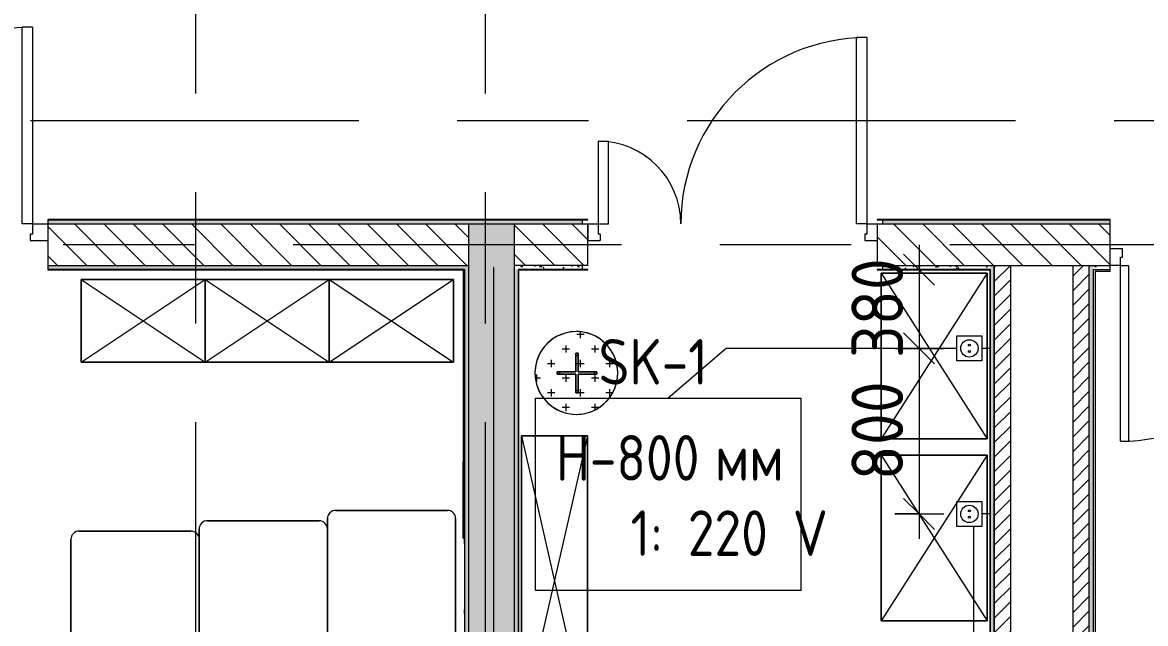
# Model space of a CAD drawing. Header units: millimetres. Extents: x 1322 to 199238, y -8553 to 29000.
# Drawn here: x 29441 to 34870, y 8669 to 11573 of the extents above; entities that cross this region are included whole.
import ezdxf

# ---------------------------------------------------------------- set-up
doc = ezdxf.new("R2010")
doc.units = ezdxf.units.MM
doc.linetypes.add('Осевая', pattern=[3175, 635, -476.25, 1587.5, -476.25])
for name, color, linetype, lineweight in [('A-ANNO-DIMS', 7, 'Continuous', 9), ('A-ANNO-DIMS-100', 7, 'Continuous', 9), ('A-DETL-GENF', 7, 'Continuous', 9), ('A-DOOR', 7, 'Continuous', 9), ('A-DOOR-1', 7, 'Continuous', 13), ('A-DOOR-FRAM', 7, 'Continuous', 13), ('A-GENM', 7, 'Continuous', 9), ('A-WALL', 7, 'Continuous', 9), ('E-ELEC-FIXT-IDEN', 7, 'Continuous', 9), ('I-FURN', 7, 'Continuous', 9), ('I-WALL', 7, 'Continuous', 9), ('Оси-2', 7, 'Осевая', 9), ('Электрические приборы', 7, 'Continuous', 9)]:
    doc.layers.add(name, color=color, linetype=linetype, lineweight=lineweight)
for name, color, linetype, lineweight, true_color in [('A-WALL-1', 7, 'Continuous', 9, 0x3c3c3c), ('A-WALL-FNSH-1', 7, 'Continuous', 9, 0x3c3c3c), ('I-FURN-1', 7, 'Continuous', 9, 0xf0f0f0), ('Оси розеток', 7, 'Continuous', 9, 0xff1e23)]:
    doc.layers.add(name, color=color, linetype=linetype, lineweight=lineweight, true_color=true_color)
doc.styles.add('GOST Common_3', font='GOST_Common.ttf', dxfattribs={"width": 0.9, "height": 220})
doc.styles.add('ISOCPEUR', font='isocpeur.ttf', dxfattribs={"width": 0.9, "height": 250})
doc.dimstyles.new('ISO-2_5_0_9К_БОЛЬШОЙ_1', dxfattribs={"dimscale": 304.8, "dimtxt": 248.995294, "dimasz": 0.492126, "dimexe": 0.393701, "dimexo": 0.984252, "dimgap": 0, "dimtad": 1, "dimdec": 0, "dimrnd": 10, "dimzin": 0, "dimdsep": 46, "dimtxsty": 'ISOCPEUR', "dimblk1": 'OBLIQUE', "dimblk2": 'OBLIQUE', "dimsah": 1, "dimcen": 0.09, "dimdle": 0.393701, "dimazin": 0, "dimtfac": 1, "dimtdec": 4, "dimtix": 1, "dimtmove": 0, "dimatfit": 3, "dimfxl": 1, "dimtvp": 1, "dimtolj": 1, "dimtzin": 0, "dimarcsym": 2})
pattern_1 = [(45, (-75531.326, 0), (-35.35534, 35.35534), [])]
pattern_2 = [(135, (-75531.33, 0), (-70.71068, -70.71068), [])]
pattern_3 = [(0, (-75531.326, 0), (121.92, 30.48), [10.058, -81.382, 10.058, -81.382, -487.68]), (0, (-75531.326, 0), (121.92, 30.48), [-182.88, 10.058, -172.822, 10.058, -81.382, -213.36]), (0, (-75531.326, 0), (121.92, 30.48), [-457.2, 10.058, -50.902, 10.058, -142.342]), (120, (-75485.606, 15.24), (-87.356454, 90.345817), [10.058, -81.382, 10.058, -81.382, -487.68]), (120, (-75485.606, 15.24), (-87.356454, 90.345817), [-182.88, 10.058, -172.822, 10.058, -81.382, -213.36]), (120, (-75485.606, 15.24), (-87.356454, 90.345817), [-457.2, 10.058, -50.902, 10.058, -142.342]), (240, (-75470.366, 76.2), (-34.563546, -120.825817), [10.058, -81.382, 10.058, -81.382, -487.68]), (240, (-75470.366, 76.2), (-34.563546, -120.825817), [-182.88, 10.058, -172.822, 10.058, -81.382, -213.36]), (240, (-75470.366, 76.2), (-34.563546, -120.825817), [-457.2, 10.058, -50.902, 10.058, -142.342])]

# ---------------------------------------------------------------- blocks, each defined once
blk = doc.blocks.new('110_Дверь_СКБ_1Ст_Внутренняя1 - Д-8 950x2100h_охрана-31784688-План размещения напольных электротехнических лючков и розеток 1 этажа в осях 23_1-33')
at = {"layer": 'A-DOOR'}
blk.add_arc((437.5, 100), 850, 90, 180, dxfattribs=at)
at = {"layer": 'A-DOOR-1'}
for p, q in [((437.5, 950), (397.5, 950)), ((397.5, 100), (397.5, 950)), ((437.5, 950), (437.5, 100)), ((437.5, 100), (397.5, 100))]:
    blk.add_line(p, q, dxfattribs=at)
at = {"layer": 'A-DOOR-FRAM'}
for p, q in [((-462.5, 100), (-462.5, 20)), ((-462.5, 100), (-412.5, 100)), ((-412.5, 100), (-412.5, 60)), ((-402.5, 60), (-412.5, 60)), ((-402.5, 60), (-402.5, 20)), ((427.5, 60), (427.5, 20)), ((437.5, 60), (427.5, 60)), ((437.5, 100), (437.5, 60)), ((437.5, 100), (487.5, 100)), ((487.5, 100), (487.5, 20)), ((-462.5, 20), (-402.5, 20)), ((427.5, 20), (487.5, 20))]:
    blk.add_line(p, q, dxfattribs=at)
blk = doc.blocks.new('110_Дверь_СКБ_2Ст - Д-2а_л_ Из коридора на лестницу-32216062-План размещения напольных электротехнических лючков и розеток 1 этажа в осях 23_1-33')
at = {"layer": 'A-DOOR'}
for centre, radius, start, end in [((662.5, 100), 900, 90, 180), ((-637.5, 100), 400, 360, 90)]:
    blk.add_arc(centre, radius, start, end, dxfattribs=at)
at = {"layer": 'A-DOOR-1'}
for p, q in [((662.5, 1000), (612.5, 1000)), ((612.5, 100), (612.5, 1000)), ((662.5, 1000), (662.5, 100)), ((-637.5, 500), (-587.5, 500)), ((-637.5, 500), (-637.5, 100)), ((-587.5, 100), (-587.5, 500)), ((-637.5, 100), (-587.5, 100)), ((662.5, 100), (612.5, 100))]:
    blk.add_line(p, q, dxfattribs=at)
at = {"layer": 'A-DOOR-FRAM'}
for p, q in [((-687.5, 100), (-687.5, 20)), ((-687.5, 100), (-637.5, 100)), ((-637.5, 100), (-637.5, 50)), ((662.5, 100), (662.5, 50)), ((662.5, 100), (712.5, 100)), ((712.5, 100), (712.5, 20)), ((-687.5, 20), (-627.5, 20)), ((-627.5, 50), (-637.5, 50)), ((-627.5, 50), (-627.5, 20)), ((652.5, 50), (652.5, 20)), ((662.5, 50), (652.5, 50)), ((652.5, 20), (712.5, 20))]:
    blk.add_line(p, q, dxfattribs=at)
blk = doc.blocks.new('110_Дверь_СКБ_2Ст - Д-6_л__ ДОО_Дв_1450x2100h_Дверь из раздевальной в коридор-25835678-План размещения напольных электротехнических лючков и розеток 1 этажа в осях 23_1-33')
at = {"layer": 'A-DOOR'}
for centre, radius, start, end in [((662.5, 100), 950, 90, 180), ((-637.5, 100), 350, 360, 90)]:
    blk.add_arc(centre, radius, start, end, dxfattribs=at)
at = {"layer": 'A-DOOR-1'}
for p, q in [((662.5, 1050), (612.5, 1050)), ((612.5, 100), (612.5, 1050)), ((662.5, 1050), (662.5, 100)), ((-637.5, 450), (-587.5, 450)), ((-637.5, 450), (-637.5, 100)), ((-587.5, 100), (-587.5, 450)), ((-637.5, 100), (-587.5, 100)), ((662.5, 100), (612.5, 100))]:
    blk.add_line(p, q, dxfattribs=at)
at = {"layer": 'A-DOOR-FRAM'}
for p, q in [((-712.5, 100), (-712.5, 20)), ((-712.5, 100), (-637.5, 100)), ((-637.5, 100), (-637.5, 50)), ((662.5, 100), (662.5, 50)), ((662.5, 100), (737.5, 100)), ((737.5, 100), (737.5, 20)), ((-712.5, 20), (-627.5, 20)), ((-627.5, 50), (-637.5, 50)), ((-627.5, 50), (-627.5, 20)), ((652.5, 50), (652.5, 20)), ((662.5, 50), (652.5, 50)), ((652.5, 20), (737.5, 20))]:
    blk.add_line(p, q, dxfattribs=at)
blk = doc.blocks.new('Блок Розеток и Выключателей - Блок Розеток и Выключателей_SK1-V24-План размещения напольных электротехнических лючков и розеток 1 этажа в осях 23_1-33')
at = {"layer": 'A-DETL-GENF'}
for p, q in [((-60, -40), (60, -40)), ((-60, -160), (-60, -40)), ((60, -40), (60, -160)), ((60, -160), (-60, -160))]:
    blk.add_line(p, q, dxfattribs=at)
for centre, radius in [((0, -100), 42), ((-15.6, -100), 4.8), ((15.6, -100), 4.8)]:
    blk.add_circle(centre, radius, dxfattribs=at)
at = {"layer": 'Оси розеток'}
for p, q in [((0, 0), (0, -14.5)), ((0, -14.5), (0, -40))]:
    blk.add_line(p, q, dxfattribs=at)
blk = doc.blocks.new('Bed - Small Sizes - 1_118-V42-План размещения напольных электротехнических лючков и розеток 1 этажа в осях 23_1-33')
at = {"layer": 'I-FURN-1'}
for p, q in [((247.3, 0), (-292.7, 0)), ((-292.7, 0), (247.3, 0)), ((247.3, 0), (-292.7, 0)), ((-292.7, 0), (247.3, 0)), ((-332.7, -40), (-332.7, -460)), ((-332.7, -460), (-332.7, -40)), ((-332.7, -40), (-332.7, -460)), ((-332.7, -460), (-332.7, -40)), ((-277.5, -26.2), (-242.7, -60)), ((232.5, -26.2), (-277.5, -26.2)), ((-277.5, -26.2), (-277.5, -446.2)), ((232.5, -26.2), (-277.5, -26.2)), ((-277.5, -26.2), (-277.5, -446.2)), ((232.5, -26.2), (197.3, -60)), ((232.5, -446.2), (232.5, -26.2)), ((232.5, -446.2), (232.5, -26.2)), ((287.3, -460), (287.3, -40)), ((287.3, -40), (287.3, -90)), ((287.3, -90), (287.3, -40)), ((287.3, -40), (287.3, -90)), ((287.3, -90), (287.3, -460)), ((287.3, -510), (287.3, -90)), ((287.3, -90), (287.3, -510)), ((-277.5, -446.2), (-242.7, -420)), ((232.5, -446.2), (197.3, -420)), ((-332.7, -460), (-212.7, -460)), ((-212.7, -460), (-332.7, -460)), ((-332.7, -460), (-332.7, -1510)), ((-332.7, -1510), (-332.7, -460)), ((-332.7, -460), (-212.7, -460)), ((-277.5, -446.2), (232.5, -446.2)), ((-277.5, -446.2), (232.5, -446.2)), ((-212.7, -460), (287.3, -460)), ((287.3, -460), (-212.7, -460)), ((287.3, -460), (-212.7, -460)), ((-212.7, -460), (287.3, -657.7)), ((287.3, -657.7), (-212.7, -460)), ((-212.7, -460), (287.3, -460)), ((-212.7, -460), (287.3, -657.7)), ((-212.7, -460), (287.3, -460)), ((287.3, -657.7), (287.3, -460)), ((287.3, -460), (287.3, -510)), ((287.3, -510), (287.3, -657.7)), ((287.3, -657.7), (287.3, -510)), ((287.3, -510), (287.3, -657.7)), ((287.3, -1510), (287.3, -657.7)), ((287.3, -657.7), (287.3, -1460)), ((287.3, -1460), (287.3, -1510)), ((-292.7, -1550), (247.3, -1550)), ((247.3, -1550), (-292.7, -1550))]:
    blk.add_line(p, q, dxfattribs=at)
for centre, start, end in [((-292.7, -40), 90, 180), ((-292.7, -40), 90, 180), ((247.3, -40), 360, 90), ((247.3, -40), 0, 90), ((-292.7, -40), 90, 180), ((-292.7, -40), 120, 180), ((-292.7, -40), 90, 120), ((247.3, -40), 0, 90), ((247.3, -40), 75, 90), ((247.3, -40), 0, 75), ((-292.7, -1510), 180, 270), ((-292.7, -1510), 180, 270), ((247.3, -1510), 270, 360), ((247.3, -1510), 270, 0)]:
    blk.add_arc(centre, 40, start, end, dxfattribs=at)
blk = doc.blocks.new('Bed - Small Sizes - Single 5-V43-План размещения напольных электротехнических лючков и розеток 1 этажа в осях 23_1-33')
at = {"layer": 'I-FURN-1'}
for p, q in [((247.3, 0), (-292.7, 0)), ((-292.7, 0), (247.3, 0)), ((247.3, 0), (-292.7, 0)), ((-292.7, 0), (247.3, 0)), ((-332.7, -40), (-332.7, -410)), ((-332.7, -460), (-332.7, -40)), ((-332.7, -40), (-332.7, -460)), ((-332.7, -460), (-332.7, -40)), ((-277.5, -26.2), (-242.7, -60)), ((232.5, -26.2), (-277.5, -26.2)), ((-277.5, -26.2), (-277.5, -446.2)), ((232.5, -26.2), (-277.5, -26.2)), ((-277.5, -26.2), (-277.5, -446.2)), ((232.5, -26.2), (197.3, -60)), ((232.5, -446.2), (232.5, -26.2)), ((232.5, -446.2), (232.5, -26.2)), ((287.3, -460), (287.3, -40)), ((287.3, -40), (287.3, -90)), ((287.3, -90), (287.3, -40)), ((287.3, -40), (287.3, -90)), ((287.3, -90), (287.3, -460)), ((287.3, -510), (287.3, -90)), ((287.3, -90), (287.3, -510)), ((-332.7, -410), (-332.7, -460)), ((-277.5, -446.2), (-242.7, -420)), ((232.5, -446.2), (197.3, -420)), ((-332.7, -460), (-212.7, -460)), ((-212.7, -460), (-332.7, -460)), ((-332.7, -460), (-332.7, -607.7)), ((-332.7, -607.7), (-332.7, -460)), ((-332.7, -460), (-212.7, -460)), ((-277.5, -446.2), (232.5, -446.2)), ((-277.5, -446.2), (232.5, -446.2)), ((-212.7, -460), (287.3, -460)), ((287.3, -460), (-212.7, -460)), ((287.3, -460), (-212.7, -460)), ((-212.7, -460), (287.3, -657.7)), ((287.3, -657.7), (-212.7, -460)), ((-212.7, -460), (287.3, -460)), ((-212.7, -460), (287.3, -657.7)), ((-212.7, -460), (287.3, -460)), ((287.3, -657.7), (287.3, -460)), ((287.3, -460), (287.3, -510)), ((287.3, -510), (287.3, -657.7)), ((287.3, -657.7), (287.3, -510)), ((287.3, -510), (287.3, -657.7)), ((-332.7, -607.7), (-332.7, -1410)), ((-332.7, -1410), (-332.7, -607.7)), ((287.3, -1410), (287.3, -657.7)), ((287.3, -657.7), (287.3, -1360)), ((287.3, -1360), (287.3, -1410)), ((-292.7, -1450), (247.3, -1450)), ((247.3, -1450), (-292.7, -1450))]:
    blk.add_line(p, q, dxfattribs=at)
for centre, start, end in [((-292.7, -40), 90, 180), ((-292.7, -40), 90, 180), ((247.3, -40), 360, 90), ((247.3, -40), 0, 90), ((-292.7, -40), 90, 180), ((-292.7, -40), 90, 180), ((247.3, -40), 0, 90), ((247.3, -40), 15, 90), ((247.3, -40), 0, 15), ((-292.7, -1410), 180, 270), ((-292.7, -1410), 180, 270), ((247.3, -1410), 270, 0), ((247.3, -1410), 270, 0)]:
    blk.add_arc(centre, 40, start, end, dxfattribs=at)
blk = doc.blocks.new('Bed - Small Sizes - Single 6-V44-План размещения напольных электротехнических лючков и розеток 1 этажа в осях 23_1-33')
at = {"layer": 'I-FURN-1'}
for p, q in [((247.3, 0), (-292.7, 0)), ((-292.7, 0), (247.3, 0)), ((247.3, 0), (-292.7, 0)), ((-292.7, 0), (247.3, 0)), ((-332.7, -40), (-332.7, -410)), ((-332.7, -460), (-332.7, -40)), ((-332.7, -40), (-332.7, -460)), ((-332.7, -460), (-332.7, -40)), ((-277.5, -26.2), (-242.7, -60)), ((232.5, -26.2), (-277.5, -26.2)), ((-277.5, -26.2), (-277.5, -446.2)), ((232.5, -26.2), (-277.5, -26.2)), ((-277.5, -26.2), (-277.5, -446.2)), ((232.5, -26.2), (197.3, -60)), ((232.5, -446.2), (232.5, -26.2)), ((232.5, -446.2), (232.5, -26.2)), ((287.3, -460), (287.3, -40)), ((287.3, -40), (287.3, -460)), ((287.3, -657.7), (287.3, -40)), ((287.3, -40), (287.3, -657.7)), ((-332.7, -410), (-332.7, -460)), ((-277.5, -446.2), (-242.7, -420)), ((232.5, -446.2), (197.3, -420)), ((-332.7, -460), (-212.7, -460)), ((-212.7, -460), (-332.7, -460)), ((-332.7, -460), (-332.7, -607.7)), ((-332.7, -607.7), (-332.7, -460)), ((-332.7, -460), (-212.7, -460)), ((-277.5, -446.2), (232.5, -446.2)), ((-277.5, -446.2), (232.5, -446.2)), ((-212.7, -460), (287.3, -460)), ((287.3, -460), (-212.7, -460)), ((287.3, -460), (-212.7, -460)), ((-212.7, -460), (287.3, -657.7)), ((287.3, -657.7), (-212.7, -460)), ((-212.7, -460), (287.3, -460)), ((-212.7, -460), (287.3, -657.7)), ((-212.7, -460), (287.3, -460)), ((287.3, -657.7), (287.3, -460)), ((287.3, -460), (287.3, -657.7)), ((-332.7, -607.7), (-332.7, -1310)), ((-332.7, -1310), (-332.7, -607.7)), ((287.3, -1310), (287.3, -657.7)), ((287.3, -657.7), (287.3, -1310)), ((-292.7, -1350), (247.3, -1350)), ((247.3, -1350), (-292.7, -1350))]:
    blk.add_line(p, q, dxfattribs=at)
for centre, start, end in [((-292.7, -40), 90, 180), ((-292.7, -40), 90, 180), ((247.3, -40), 360, 90), ((247.3, -40), 0, 90), ((-292.7, -40), 90, 180), ((-292.7, -40), 120, 180), ((-292.7, -40), 90, 120), ((247.3, -40), 0, 90), ((247.3, -40), 75, 90), ((247.3, -40), 15, 75), ((247.3, -40), 0, 15), ((-292.7, -1310), 180, 270), ((-292.7, -1310), 180, 270), ((247.3, -1310), 270, 0), ((247.3, -1310), 270, 0)]:
    blk.add_arc(centre, 40, start, end, dxfattribs=at)
blk = doc.blocks.new('Шкаф параметрический - 1_257-25586514-План размещения напольных электротехнических лючков и розеток 1 этажа в осях 23_1-33')
at = {"layer": 'I-FURN-1'}
for p, q in [((0, 0), (600, 400)), ((0, 400), (600, 0)), ((600, 400), (0, 400)), ((0, 400), (0, 0)), ((0, 0), (0, 400)), ((0, 400), (600, 400)), ((600, 0), (600, 400)), ((600, 400), (600, 0)), ((0, 0), (600, 0)), ((600, 0), (0, 0))]:
    blk.add_line(p, q, dxfattribs=at)
blk = doc.blocks.new('Шкаф параметрический - 1_28А-25589861-План размещения напольных электротехнических лючков и розеток 1 этажа в осях 23_1-33')
at = {"layer": 'I-FURN-1'}
for p, q in [((0, 0), (1400, 320)), ((0, 320), (1400, 0)), ((1400, 320), (0, 320)), ((0, 320), (0, 0)), ((0, 0), (0, 320)), ((0, 320), (1400, 320)), ((1400, 0), (1400, 320)), ((1400, 320), (1400, 0)), ((0, 0), (1400, 0)), ((1400, 0), (0, 0))]:
    blk.add_line(p, q, dxfattribs=at)
blk = doc.blocks.new('Шкаф параметрический - 1_162-25590071-План размещения напольных электротехнических лючков и розеток 1 этажа в осях 23_1-33')
at = {"layer": 'I-FURN-1'}
for p, q in [((0, 0), (800, -512)), ((0, -512), (800, 0)), ((800, 0), (0, 0)), ((0, 0), (0, -512)), ((0, -512), (0, 0)), ((0, 0), (800, 0)), ((800, -512), (800, 0)), ((800, 0), (800, -512)), ((0, -512), (800, -512)), ((800, -512), (0, -512))]:
    blk.add_line(p, q, dxfattribs=at)
blk = doc.blocks.new('вешалка - 1_15-25608323-План размещения напольных электротехнических лючков и розеток 1 этажа в осях 23_1-33')
at = {"layer": 'I-FURN'}
h = blk.add_hatch(dxfattribs=at)
h.set_pattern_fill('FP_33', color=256, style=0, pattern_type=2)
h.set_pattern_definition([(0, (-107650, -9880), (70.485, 70.485), [35.242, -105.727]), (90, (-107632.38, -9897.62), (-70.485, 70.485), [35.242, -105.727])])
h.paths.add_polyline_path([(24.1, -198.5), (70.9, -187), (113.6, -164.6), (149.7, -132.6), (177.1, -92.9), (194.2, -47.9), (200, 0), (194.2, 47.9), (177.1, 92.9), (149.7, 132.6), (113.6, 164.6), (70.9, 187), (24.1, 198.5), (-24.1, 198.5), (-70.9, 187), (-113.6, 164.6), (-149.7, 132.6), (-177.1, 92.9), (-194.2, 47.9), (-200, 0), (-194.2, -47.9), (-177.1, -92.9), (-149.7, -132.6), (-113.6, -164.6), (-70.9, -187), (-24.1, -198.5)])
at = {"layer": 'I-FURN-1'}
for p, q in [((9, 96), (-3, 96)), ((-3, 96), (-3, 84)), ((-3, 84), (-3, 96)), ((-3, 96), (9, 96)), ((9, 96), (-3, 96)), ((-3, 96), (-3, 84)), ((-3, 84), (-3, 96)), ((-3, 96), (9, 96)), ((-3, 84), (9, 84)), ((9, 84), (-3, 84)), ((-3, 84), (-3, 6)), ((-3, 6), (-3, 84)), ((9, 84), (9, 96)), ((9, 96), (9, 84)), ((9, 84), (9, 96)), ((9, 96), (9, 84)), ((9, 6), (9, 84)), ((9, 84), (9, 6)), ((-81, 6), (-93, 6)), ((-93, 6), (-93, -6)), ((-93, -6), (-93, 6)), ((-93, 6), (-81, 6)), ((-81, 6), (-93, 6)), ((-93, 6), (-93, -6)), ((-93, -6), (-93, 6)), ((-93, 6), (-81, 6)), ((-81, -6), (-81, 6)), ((-81, 6), (-81, -6)), ((-3, 6), (-81, 6)), ((-81, 6), (-3, 6)), ((87, 6), (9, 6)), ((9, 6), (87, 6)), ((87, 6), (87, -6)), ((99, 6), (87, 6)), ((87, 6), (99, 6)), ((87, -6), (87, 6)), ((99, 6), (87, 6)), ((87, 6), (99, 6)), ((99, -6), (99, 6)), ((99, 6), (99, -6)), ((99, -6), (99, 6)), ((99, 6), (99, -6)), ((-93, -6), (-81, -6)), ((-81, -6), (-93, -6)), ((-93, -6), (-81, -6)), ((-81, -6), (-93, -6)), ((-81, -6), (-3, -6)), ((-3, -6), (-81, -6)), ((-3, -6), (-3, -84)), ((-3, -84), (-3, -6)), ((9, -84), (9, -6)), ((9, -6), (87, -6)), ((87, -6), (9, -6)), ((9, -6), (9, -84)), ((87, -6), (99, -6)), ((99, -6), (87, -6)), ((87, -6), (99, -6)), ((99, -6), (87, -6)), ((9, -84), (-3, -84)), ((-3, -84), (-3, -96)), ((-3, -96), (-3, -84)), ((-3, -84), (9, -84)), ((-3, -84), (-3, -96)), ((-3, -96), (-3, -84)), ((-3, -96), (9, -96)), ((9, -96), (-3, -96)), ((-3, -96), (9, -96)), ((9, -96), (-3, -96)), ((9, -96), (9, -84)), ((9, -84), (9, -96)), ((9, -96), (9, -84)), ((9, -84), (9, -96))]:
    blk.add_line(p, q, dxfattribs=at)
for start, end in [(360, 180), (55.3846, 180), (0, 55.3846), (180, 360), (180, 304.6154), (304.6154, 0)]:
    blk.add_arc((0, 0), 200, start, end, dxfattribs=at)
blk = doc.blocks.new('Рисунок_горы - Рисунок_горы-31934381-План размещения напольных электротехнических лючков и розеток 1 этажа в осях 23_1-33')
at = {"layer": 'A-GENM'}
for p, q in [((107109, 10336.9), (107109, 10341.4)), ((107109, 10341.4), (107109, 6202.7)), ((107109, 10341.4), (107109, 10336.9)), ((107109, 9872.7), (107109, 10337.6)), ((107109, 10337.6), (107109, 10337.2)), ((107109, 10336.9), (107109, 10337.5)), ((107109, 10319.6), (107109, 10274.5)), ((107109, 10274.8), (107109, 10274.5)), ((107109, 10274.5), (107109, 10274.8)), ((107109, 10274.5), (107109, 10092.4)), ((107109, 10131.7), (107109, 10163.4)), ((107109, 10163.4), (107109, 10131.7)), ((107109, 10060.5), (107109, 10116.4)), ((107109, 10116.4), (107109, 10060.5)), ((107109, 10092.4), (107109, 9872.7)), ((107109, 9469.7), (107109, 9583.7)), ((107109, 9583.7), (107109, 9469.7)), ((107109, 9053.7), (107109, 9094.1)), ((107109, 9094.1), (107109, 9053.7))]:
    blk.add_line(p, q, dxfattribs=at)
for points, knots in [([(107109, 10337.5), (107109, 10337.5), (107109, 10329.2), (107109, 10324.1), (107109, 10319.6)], [0.09352518, 0.09352518, 0.09352518, 0.09352518, 0.09352519, 0.100719424, 0.100719424, 0.100719424, 0.100719424]), ([(107109, 10337.2), (107109, 10337.2), (107109, 10322.4), (107109, 10312.8), (107109, 10294.4)], [0.24444444, 0.24444444, 0.24444444, 0.24444444, 0.24444445, 0.26666667, 0.26666667, 0.26666667, 0.26666667]), ([(107109, 10312.9), (107109, 10312.9), (107109, 10320.3), (107109, 10331.2), (107109, 10336.9)], [0.28888889, 0.28888889, 0.28888889, 0.28888889, 0.2888889, 0.31111111, 0.31111111, 0.31111111, 0.31111111]), ([(107109, 10294.4), (107109, 10294.4), (107109, 10300.2), (107109, 10305.8), (107109, 10312.9)], [0.26666667, 0.26666667, 0.26666667, 0.26666667, 0.26666668, 0.28888889, 0.28888889, 0.28888889, 0.28888889]), ([(107109, 10163.4), (107109, 10163.4), (107109, 10180.7), (107109, 10262.3), (107109, 10274.8)], [0.8, 0.8, 0.8, 0.8, 0.80000001, 0.86666667, 0.86666667, 0.86666667, 0.86666667]), ([(107109, 10274.8), (107109, 10274.8), (107109, 10262.3), (107109, 10180.7), (107109, 10163.4)], [0.115107914, 0.115107914, 0.115107914, 0.115107914, 0.115107924, 0.122302158, 0.122302158, 0.122302158, 0.122302158]), ([(107109, 10116.4), (107109, 10116.4), (107109, 10122.2), (107109, 10126.7), (107109, 10131.7)], [0.66666667, 0.66666667, 0.66666667, 0.66666667, 0.66666668, 0.73333333, 0.73333333, 0.73333333, 0.73333333]), ([(107109, 10131.7), (107109, 10131.7), (107109, 10126.7), (107109, 10122.2), (107109, 10116.4)], [0.129496403, 0.129496403, 0.129496403, 0.129496403, 0.129496413, 0.136690647, 0.136690647, 0.136690647, 0.136690647]), ([(107109, 10092.4), (107109, 10092.4), (107109, 10032), (107109, 9812.1), (107109, 9757.7)], [0.06666667, 0.06666667, 0.06666667, 0.06666667, 0.06666668, 0.13333333, 0.13333333, 0.13333333, 0.13333333]), ([(107109, 9757.7), (107109, 9757.7), (107109, 9812.1), (107109, 10032), (107109, 10092.4)], [0.15555556, 0.15555556, 0.15555556, 0.15555556, 0.15555557, 0.17777778, 0.17777778, 0.17777778, 0.17777778]), ([(107109, 10060.5), (107109, 10060.5), (107109, 10054.9), (107109, 10049.5), (107109, 10044.1)], [0.1438848921, 0.1438848921, 0.1438848921, 0.1438848921, 0.1438849021, 0.1445141984, 0.1445141984, 0.1445141984, 0.1445141984]), ([(107109, 9757.7), (107109, 9757.7), (107109, 9704.1), (107109, 9654.4), (107109, 9607.5)], [0.13333333, 0.13333333, 0.13333333, 0.13333333, 0.13333334, 0.2, 0.2, 0.2, 0.2]), ([(107109, 9607.5), (107109, 9607.5), (107109, 9654.4), (107109, 9704.1), (107109, 9757.7)], [0.13333333, 0.13333333, 0.13333333, 0.13333333, 0.13333334, 0.15555556, 0.15555556, 0.15555556, 0.15555556]), ([(107109, 9583.7), (107109, 9583.7), (107109, 9652.7), (107109, 9687.2), (107109, 9716.8)], [0.33333333, 0.33333333, 0.33333333, 0.33333333, 0.33333334, 0.36812579, 0.36812579, 0.36812579, 0.36812579]), ([(107109, 9607.5), (107109, 9607.5), (107109, 9579.9), (107109, 9480.9), (107109, 9469.7)], [0.2, 0.2, 0.2, 0.2, 0.20000001, 0.26666667, 0.26666667, 0.26666667, 0.26666667]), ([(107109, 9469.7), (107109, 9469.7), (107109, 9480.9), (107109, 9579.9), (107109, 9607.5)], [0.11111111, 0.11111111, 0.11111111, 0.11111111, 0.11111112, 0.13333333, 0.13333333, 0.13333333, 0.13333333]), ([(107109, 9347), (107109, 9347), (107109, 9347.5), (107109, 9455.4), (107109, 9469.7)], [0.08888889, 0.08888889, 0.08888889, 0.08888889, 0.0888889, 0.11111111, 0.11111111, 0.11111111, 0.11111111]), ([(107109, 9469.7), (107109, 9469.7), (107109, 9455.5), (107109, 9348.5), (107109, 9347)], [0.179856115, 0.179856115, 0.179856115, 0.179856115, 0.179856125, 0.187019746, 0.187019746, 0.187019746, 0.187019746]), ([(107109, 9347), (107109, 9347), (107109, 9335.5), (107109, 9333.7), (107109, 9332.7)], [0.18705036, 0.18705036, 0.18705036, 0.18705036, 0.18705037, 0.190270028, 0.190270028, 0.190270028, 0.190270028]), ([(107109, 9315.5), (107109, 9315.5), (107109, 9326.5), (107109, 9329.9), (107109, 9331.4)], [0.066666667, 0.066666667, 0.066666667, 0.066666667, 0.066666677, 0.075207545, 0.075207545, 0.075207545, 0.075207545]), ([(107109, 9094.1), (107109, 9094.1), (107109, 9125.5), (107109, 9292.7), (107109, 9315.5)], [0.04444444, 0.04444444, 0.04444444, 0.04444444, 0.04444445, 0.06666667, 0.06666667, 0.06666667, 0.06666667]), ([(107109, 9315.5), (107109, 9315.5), (107109, 9292.7), (107109, 9125.5), (107109, 9094.1)], [0.194244604, 0.194244604, 0.194244604, 0.194244604, 0.194244614, 0.201438849, 0.201438849, 0.201438849, 0.201438849])]:
    blk.add_open_spline(points, degree=3, knots=knots, dxfattribs=at)
for points in [[(107109, 10044.1), (107109, 10049.5), (107109, 10054.9), (107109, 10060.5)], [(107109, 9716.8), (107109, 9687.2), (107109, 9652.7), (107109, 9583.7)], [(107109, 9333.5), (107109, 9334.9), (107109, 9337.9), (107109, 9347)], [(107109, 9332.2), (107109, 9331.1), (107109, 9329.1), (107109, 9315.5)]]:
    blk.add_open_spline(points, degree=3, dxfattribs=at)
blk = doc.blocks.new('DIMBLOCK35-План размещения напольных электротехнических лючков и розеток 1 этажа в осях 23_1-33')
at = {"layer": 'A-ANNO-DIMS-100'}
for p, q in [((33775.3, 10499), (33775.3, 9998.8)), ((33581.3, 10379), (33895.3, 10379)), ((33775.3, 10379), (33581.3, 10379)), ((33658.7, 9998.8), (33895.3, 9998.8)), ((33775.3, 9998.8), (33658.7, 9998.8))]:
    blk.add_line(p, q, dxfattribs=at)
at = {"layer": 'A-ANNO-DIMS-100', "lineweight": 20}
for p, q in [((33775.3, 10379), (33700.3, 10454)), ((33775.3, 10379), (33850.3, 10304)), ((33775.3, 9998.8), (33700.3, 10073.8)), ((33775.3, 9998.8), (33850.3, 9923.8))]:
    blk.add_line(p, q, dxfattribs=at)
at = {"layer": 'A-ANNO-DIMS-100', "color": 0, "insert": (33448.7, 9951.9), "char_height": 250, "width": 568.858, "attachment_point": 1, "rotation": 90, "line_spacing_factor": 1.149209, "style": 'ISOCPEUR'}
blk.add_mtext('380', dxfattribs=at)
blk = doc.blocks.new('_Oblique')
at = {"color": 0, "linetype": 'ByBlock', "lineweight": -2}
blk.add_line((-0.5, -0.5), (0.5, 0.5), dxfattribs=at)
blk = doc.blocks.new('DIMBLOCK36-План размещения напольных электротехнических лючков и розеток 1 этажа в осях 23_1-33')
at = {"layer": 'A-ANNO-DIMS-100', "lineweight": 20}
for p, q in [((33775.3, 9998.8), (33700.3, 10073.8)), ((33775.3, 9998.8), (33850.3, 9923.8)), ((33775.3, 9198.8), (33700.3, 9273.8)), ((33775.3, 9198.8), (33850.3, 9123.8))]:
    blk.add_line(p, q, dxfattribs=at)
at = {"layer": 'A-ANNO-DIMS-100'}
for p, q in [((33658.7, 9998.8), (33895.3, 9998.8)), ((33775.3, 9998.8), (33658.7, 9998.8)), ((33775.3, 9998.8), (33775.3, 9078.8)), ((33658.7, 9198.8), (33895.3, 9198.8)), ((33775.3, 9198.8), (33658.7, 9198.8))]:
    blk.add_line(p, q, dxfattribs=at)
at = {"layer": 'A-ANNO-DIMS-100', "color": 0, "insert": (33448.7, 9361.7), "char_height": 250, "width": 568.858, "attachment_point": 1, "rotation": 90, "line_spacing_factor": 1.149209, "style": 'ISOCPEUR'}
blk.add_mtext('800', dxfattribs=at)

msp = doc.modelspace()

# ---------------------------------------------------------------- hatches: boundary and pattern name
at = {"layer": 'I-WALL'}
h = msp.add_hatch(dxfattribs=at)
h.set_pattern_fill('FP_4', color=256, style=0, pattern_type=2)
h.set_pattern_definition(pattern_2)
h.paths.add_polyline_path([(31598.7, 10400), (31598.7, 10600), (29563.7, 10600), (29563.7, 10400), (30295.4, 10400)])
h.paths.add_polyline_path([(27635.3, 10400), (28113.7, 10400), (28113.7, 10600), (26078.7, 10600), (26078.7, 10400), (26970.3, 10400)])
h.paths.add_polyline_path([(18678.7, 10400), (18678.7, 10600), (17928.7, 10600), (17928.7, 10400)])
h.paths.add_polyline_path([(16978.7, 10400), (16978.7, 10600), (15853.7, 10600), (15853.7, 10400), (16878.7, 10400)])
h.paths.add_polyline_path([(14078.7, 10400), (14453.7, 10400), (14453.7, 10600), (14078.7, 10600)])
h = msp.add_hatch(dxfattribs=at)
h.set_pattern_fill('FP_31', color=256, style=0, pattern_type=2)
h.set_pattern_definition(pattern_3)
h.paths.add_polyline_path([(45658.7, 10600), (45658.7, 10620), (35648.7, 10620), (35648.7, 10600), (44926.2, 10600)])
h.paths.add_polyline_path([(34698.7, 10600), (34698.7, 10620), (33598.7, 10620), (33598.7, 10600)])
h.paths.add_polyline_path([(32148.7, 10600), (32148.7, 10620), (29563.7, 10620), (29563.7, 10600), (31625.5, 10600)])
h.paths.add_polyline_path([(28113.7, 10600), (28113.7, 10620), (25277.7, 10620), (25277.7, 10600), (27635.3, 10600)])
h = msp.add_hatch(dxfattribs=at)
h.set_pattern_fill('FP_2', color=256, style=0, pattern_type=2)
h.set_pattern_definition([(45, (-75531.33, 0), (-57.024626, 57.024626), []), (45, (-75474.3, 0), (-57.024626, 57.024626), [100.806, -20.161, 3.353, -16.808])])
h.paths.add_polyline_path([(31625.5, 2400), (31818.7, 2400), (31818.7, 10600), (31598.7, 10600), (31598.7, 2400)])
h = msp.add_hatch(dxfattribs=at)
h.set_pattern_fill('FP_4', color=256, style=0, pattern_type=2)
h.set_pattern_definition(pattern_2)
h.paths.add_polyline_path([(45678.7, 10400), (45678.7, 10600), (43798.7, 10600), (43798.7, 10400), (44926.2, 10400)])
h.paths.add_polyline_path([(35648.7, 10400), (36398.7, 10400), (36398.7, 10600), (35648.7, 10600)])
h.paths.add_polyline_path([(34698.7, 10400), (34698.7, 10600), (33573.7, 10600), (33573.7, 10400), (34618.7, 10400)])
h.paths.add_polyline_path([(32173.7, 10400), (32173.7, 10600), (31818.7, 10600), (31818.7, 10400)])
h = msp.add_hatch(dxfattribs=at)
h.set_pattern_fill('FP_31', color=256, style=0, pattern_type=2)
h.set_pattern_definition(pattern_3)
h.paths.add_polyline_path([(31578.7, 10380), (31598.7, 10380), (31598.7, 10400), (29563.7, 10400), (29563.7, 10380), (30295.4, 10380)])
h.paths.add_polyline_path([(27635.3, 10380), (28113.7, 10380), (28113.7, 10400), (26098.7, 10400), (26098.7, 10380), (26970.3, 10380)])
h = msp.add_hatch(dxfattribs=at)
h.set_pattern_fill('FP_31', color=256, style=0, pattern_type=2)
h.set_pattern_definition(pattern_3)
h.paths.add_polyline_path([(31598.7, 150), (31598.7, 10380), (31578.7, 10380), (31578.7, 150)])
h = msp.add_hatch(dxfattribs=at)
h.set_pattern_fill('FP_31', color=256, style=0, pattern_type=2)
h.set_pattern_definition(pattern_3)
h.paths.add_polyline_path([(34117.7, 10380), (34118.7, 10380), (34118.7, 10400), (33598.7, 10400), (33598.7, 10380)])
h.paths.add_polyline_path([(32148.7, 10380), (32148.7, 10400), (31818.7, 10400), (31818.7, 10380), (31838.7, 10380)])
h = msp.add_hatch(dxfattribs=at)
h.set_pattern_fill('FP_31', color=256, style=0, pattern_type=2)
h.set_pattern_definition(pattern_3)
h.paths.add_polyline_path([(31838.7, 2480), (31838.7, 10380), (31818.7, 10380), (31818.7, 2480)])
h = msp.add_hatch(dxfattribs=at)
h.set_pattern_fill('FP_31', color=256, style=0, pattern_type=2)
h.set_pattern_definition(pattern_3)
h.paths.add_polyline_path([(34118.7, 2480), (34138.7, 2480), (34138.7, 3630), (34118.7, 3630), (34118.7, 2481)])
h.paths.add_polyline_path([(34138.7, 5080), (34138.7, 10400), (34118.7, 10400), (34118.7, 5080)])
h = msp.add_hatch(dxfattribs=at)
h.set_pattern_fill('FP_3', color=256, style=0, pattern_type=2)
h.set_pattern_definition(pattern_1)
h.paths.add_polyline_path([(34138.7, 125), (34218.7, 125), (34218.7, 3655), (34138.7, 3655), (34138.7, 219.1)])
h.paths.add_polyline_path([(34218.7, 5055), (34218.7, 10400), (34138.7, 10400), (34138.7, 5055)])
h = msp.add_hatch(dxfattribs=at)
h.set_pattern_fill('FP_3', color=256, style=0, pattern_type=2)
h.set_pattern_definition(pattern_1)
h.paths.add_polyline_path([(34598.7, 6700), (34598.7, 10400), (34518.7, 10400), (34518.7, 6700)])
h = msp.add_hatch(dxfattribs=at)
h.set_pattern_fill('FP_31', color=256, style=0, pattern_type=2)
h.set_pattern_definition(pattern_3)
h.paths.add_polyline_path([(34618.7, 6720), (34618.7, 10400), (34598.7, 10400), (34598.7, 6720)])
h = msp.add_hatch(dxfattribs=at)
h.set_pattern_fill('FP_31', color=256, style=0, pattern_type=2)
h.set_pattern_definition(pattern_3)
h.paths.add_polyline_path([(36398.7, 10380), (36398.7, 10400), (35648.7, 10400), (35648.7, 10380), (36378.7, 10380)])
h.paths.add_polyline_path([(34627.7, 10380), (34698.7, 10380), (34698.7, 10400), (34618.7, 10400), (34618.7, 10380)])

# ---------------------------------------------------------------- linework, layer by layer
at = {"layer": 'A-WALL'}
for p, q in [((31818.7, 10600), (31818.7, 2400)), ((31838.7, 10380), (31838.7, 2480)), ((34598.7, 10400), (34698.7, 10400)), ((31577.7, 9242.5), (31578.7, 9242.5)), ((31578.7, 9222.5), (31577.7, 9222.5)), ((31577.7, 9102.5), (31578.7, 9102.5)), ((31578.7, 9082.5), (31577.7, 9082.5)), ((31577.7, 8917.6), (31578.7, 8917.6)), ((31578.7, 8897.6), (31577.7, 8897.6)), ((31577.7, 8737.6), (31578.7, 8737.6)), ((31578.7, 8717.6), (31577.7, 8717.6))]:
    msp.add_line(p, q, dxfattribs=at)
at = {"layer": 'A-WALL-1'}
for p, q in [((29563.7, 10620), (29563.7, 10380)), ((29563.7, 10600), (32173.7, 10600)), ((31598.7, 150), (31598.7, 10600)), ((32148.7, 10600), (32148.7, 10620)), ((32173.7, 10400), (32173.7, 10600)), ((33573.7, 10600), (33573.7, 10400)), ((33573.7, 10600), (34698.7, 10600)), ((33598.7, 10620), (33598.7, 10600)), ((34698.7, 10380), (34698.7, 10620)), ((29563.7, 10400), (31598.7, 10400)), ((31578.2, 10380), (31578.7, 10380)), ((31578.7, 10380), (31578.7, 170)), ((32173.7, 10400), (31818.7, 10400)), ((32148.7, 10380), (32148.7, 10400)), ((33573.7, 10400), (34598.7, 10400)), ((33598.7, 10400), (33598.7, 10380)), ((34117.7, 10380), (34118.7, 10380)), ((34118.7, 10380), (34118.7, 5080)), ((34138.7, 10400), (34138.7, 5055)), ((34138.7, 5080), (34138.7, 10400)), ((34218.7, 6700), (34218.7, 10400)), ((34518.7, 10400), (34518.7, 6700)), ((34598.7, 6700), (34598.7, 10400))]:
    msp.add_line(p, q, dxfattribs=at)
at = {"layer": 'A-WALL-FNSH-1'}
for p, q in [((32173.7, 10621), (29563.7, 10621)), ((29563.7, 10621), (29563.7, 10620)), ((29563.7, 10620), (32173.7, 10620)), ((32173.7, 10620), (32173.7, 10621)), ((34698.7, 10621), (33573.7, 10621)), ((33573.7, 10621), (33573.7, 10620)), ((33573.7, 10620), (34698.7, 10620)), ((34698.7, 10620), (34698.7, 10621)), ((31578.2, 10380), (29563.7, 10380)), ((29563.7, 10380), (29563.7, 10379)), ((29563.7, 10379), (31571.6, 10379)), ((31571.6, 10379), (31571.6, 9450.5)), ((31572.6, 10379), (31578.2, 10379)), ((31572.6, 9450.5), (31572.6, 10379)), ((31578.2, 10379), (31578.2, 10380)), ((31718.7, 10390), (31718.7, 160.5)), ((31719.7, 10390), (31718.7, 10390)), ((31719.7, 160.5), (31719.7, 10390)), ((32173.7, 10380), (31838.7, 10380)), ((31839.7, 10379), (32173.7, 10379)), ((31839.7, 2481), (31839.7, 10379)), ((32173.7, 10379), (32173.7, 10380)), ((34117.7, 10380), (33573.7, 10380)), ((33573.7, 10380), (33573.7, 10379)), ((33573.7, 10379), (34117.7, 10379)), ((34117.7, 10379), (34117.7, 2480)), ((34118.7, 3630), (34118.7, 10380)), ((31571.6, 9450.5), (31572.6, 9450.5)), ((31577.7, 9453.3), (31577.7, 8737.6)), ((31578.7, 9453.3), (31577.7, 9453.3)), ((31577.7, 8717.6), (31577.7, 7736.5))]:
    msp.add_line(p, q, dxfattribs=at)
at = {"layer": 'E-ELEC-FIXT-IDEN'}
for p, q in [((32842.2, 9998.8), (32562.3, 9757.5)), ((33958.7, 9998.8), (32842.2, 9998.8)), ((34038.7, 9138.8), (34038.7, 7020.8))]:
    msp.add_line(p, q, dxfattribs=at)
at = {"layer": 'E-ELEC-FIXT-IDEN', "flags": 128}
msp.add_lwpolyline([(31920.5, 9757.5), (33204.1, 9757.5), (33204.1, 8829.5), (31920.5, 8829.5)], close=True, dxfattribs=at)
at = {"layer": 'I-WALL'}
for p, q in [((34618.7, 10380), (34698.7, 10380)), ((34618.7, 6720), (34618.7, 10380)), ((34698.7, 10371), (34627.7, 10371)), ((34627.7, 10371), (34627.7, 6729)), ((34698.7, 10371), (34698.7, 10380)), ((31577.7, 9222.5), (31577.7, 9242.5)), ((31571.6, 9081.6), (31572.6, 9081.6)), ((31577.7, 9082.1), (31578.7, 9082.1)), ((31578.7, 9057.6), (31577.7, 9057.6)), ((31577.7, 9037.6), (31578.7, 9037.6)), ((31577.7, 8717.6), (31577.7, 8737.6))]:
    msp.add_line(p, q, dxfattribs=at)
for points in [[(31571.6, 9081.6), (31571.6, 9189.1), (31571.6, 9312), (31571.6, 9450.5)], [(31572.6, 9450.5), (31572.6, 9312), (31572.6, 9189.1), (31572.6, 9081.6)], [(31577.7, 9453.3), (31577.7, 9300.3), (31577.7, 9176.6), (31577.7, 9082.1)]]:
    msp.add_open_spline(points, degree=3, dxfattribs=at)
at = {"layer": 'Оси-2'}
for p, q in [((30278.7, 593.7), (30278.7, 19528.3)), ((31678.7, 593.7), (31678.7, 19528.3)), ((9318.1, 11100), (44787.7, 11100)), ((10588.1, 10500), (44787.7, 10500))]:
    msp.add_line(p, q, dxfattribs=at)

# ---------------------------------------------------------------- block references
at = {"layer": 'A-DOOR'}
for name, p in [('110_Дверь_СКБ_2Ст - Д-6_л__ ДОО_Дв_1450x2100h_Дверь из раздевальной в коридор-25835678-План размещения напольных электротехнических лючков и розеток 1 этажа в осях 23_1-33', (28826.2, 10500)), ('110_Дверь_СКБ_2Ст - Д-2а_л_ Из коридора на лестницу-32216062-План размещения напольных электротехнических лючков и розеток 1 этажа в осях 23_1-33', (32861.2, 10500))]:
    msp.add_blockref(name, p, dxfattribs=at)
at = {"layer": 'A-DOOR', "rotation": 180}
msp.add_blockref('110_Дверь_СКБ_1Ст_Внутренняя1 - Д-8 950x2100h_охрана-31784688-План размещения напольных электротехнических лючков и розеток 1 этажа в осях 23_1-33', (35186.2, 10500), dxfattribs=at)
at = {"layer": 'A-GENM'}
msp.add_blockref('Рисунок_горы - Рисунок_горы-31934381-План размещения напольных электротехнических лючков и розеток 1 этажа в осях 23_1-33', (-75531.3, 0), dxfattribs=at)
at = {"layer": 'I-FURN-1'}
for name, p in [('Шкаф параметрический - 1_257-25586514-План размещения напольных электротехнических лючков и розеток 1 этажа в осях 23_1-33', (29724.4, 9931.5)), ('Шкаф параметрический - 1_257-25586514-План размещения напольных электротехнических лючков и розеток 1 этажа в осях 23_1-33', (30324.4, 9931.5)), ('Шкаф параметрический - 1_257-25586514-План размещения напольных электротехнических лючков и розеток 1 этажа в осях 23_1-33', (30924.4, 9931.5)), ('вешалка - 1_15-25608323-План размещения напольных электротехнических лючков и розеток 1 этажа в осях 23_1-33', (32118.7, 9880))]:
    msp.add_blockref(name, p, dxfattribs=at)
for name, p, rotation in [('Шкаф параметрический - 1_162-25590071-План размещения напольных электротехнических лючков и розеток 1 этажа в осях 23_1-33', (34104.2, 10362.1), 270.0000000000006), ('Шкаф параметрический - 1_28А-25589861-План размещения напольных электротехнических лючков и розеток 1 этажа в осях 23_1-33', (31852.9, 9575.6), 269.9999999999994), ('Шкаф параметрический - 1_162-25590071-План размещения напольных электротехнических лючков и розеток 1 этажа в осях 23_1-33', (34104.2, 9482.1), 270.0000000000006), ('Bed - Small Sizes - 1_118-V42-План размещения напольных электротехнических лючков и розеток 1 этажа в осях 23_1-33', (31202.5, 7666.3), 180), ('Bed - Small Sizes - Single 5-V43-План размещения напольных электротехнических лючков и розеток 1 этажа в осях 23_1-33', (30582.5, 7716.3), 180), ('Bed - Small Sizes - Single 6-V44-План размещения напольных электротехнических лючков и розеток 1 этажа в осях 23_1-33', (29962.5, 7766.3), 180)]:
    msp.add_blockref(name, p, dxfattribs=dict(at, rotation=rotation))
at = {"layer": 'Электрические приборы', "rotation": 269.9999999999997}
for p in [(34118.7, 9998.8), (34118.7, 9198.8)]:
    msp.add_blockref('Блок Розеток и Выключателей - Блок Розеток и Выключателей_SK1-V24-План размещения напольных электротехнических лючков и розеток 1 этажа в осях 23_1-33', p, dxfattribs=at)

# ---------------------------------------------------------------- texts
at = {"layer": 'E-ELEC-FIXT-IDEN', "char_height": 220, "attachment_point": 1, "style": 'GOST Common_3'}
for s, insert, width in [('SK-1', (32226, 10043.9), 656.582), ('H-800 ', (32020.5, 9579.9), 930.759), ('мм', (32788.5, 9579.9), 375.19), ('   1: 220 V', (32020.5, 9216.1), 1291.519)]:
    msp.add_mtext(s, dxfattribs=dict(at, insert=insert, width=width))

# ---------------------------------------------------------------- dimensions: what is measured, and where the dimension line sits
at = {"layer": 'A-ANNO-DIMS'}
for base, p1, p2, override, picture, middle in [((33775.3, 9998.8), (33881.3, 10379), (33958.7, 9998.8), {"dimpost": '<>', "dimfxl": 388.035225}, 'DIMBLOCK35-План размещения напольных электротехнических лючков и розеток 1 этажа в осях 23_1-33', (33650.3, 10188.9)), ((33775.3, 9198.8), (33958.7, 9998.8), (33958.7, 9198.8), {"dimpost": '<>', "dimfxl": 800}, 'DIMBLOCK36-План размещения напольных электротехнических лючков и розеток 1 этажа в осях 23_1-33', (33650.3, 9598.8))]:
    dim = msp.add_linear_dim(base=base, p1=p1, p2=p2, angle=90, dimstyle='ISO-2_5_0_9К_БОЛЬШОЙ_1', override=override, dxfattribs=at)
    dim.commit()
    dim.dimension.update_dxf_attribs({"geometry": picture, "text_midpoint": middle})

doc.saveas('drawing.dxf')
